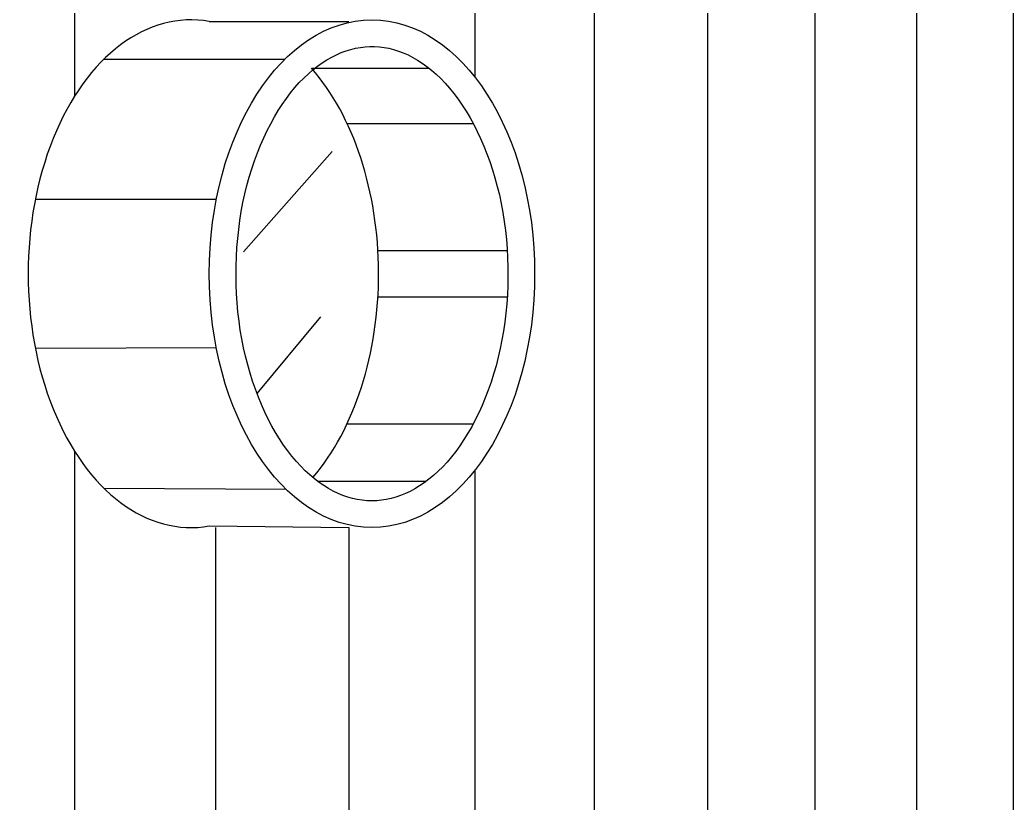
# Model space of a CAD drawing. Extents: x 115 to 1469, y 94 to 338.
# Drawn here: x 188.859 to 191.468, y 215.739 to 217.798 of the extents above; entities that cross this region are included whole.
import ezdxf

# ---------------------------------------------------------------- set-up
doc = ezdxf.new("R2010")
doc.units = 0
doc.layers.add('1', color=7, linetype='CONTINUOUS')

msp = doc.modelspace()

# ---------------------------------------------------------------- linework, layer by layer
at = {"layer": '1', "color": 253}
for p, q in [((189.0027, 219.417), (189.0027, 217.5977)), ((190.0541, 219.417), (190.0541, 217.648)), ((190.368, 219.417), (190.368, 215.417)), ((190.6656, 219.417), (190.6656, 215.417)), ((190.9476, 219.417), (190.9476, 215.417)), ((191.215, 219.417), (191.215, 215.417)), ((191.4685, 219.417), (191.4685, 215.417)), ((189.0795, 217.6947), (189.5554, 217.6947)), ((189.6253, 217.6708), (189.9342, 217.6708)), ((189.7184, 217.5259), (190.0498, 217.5259)), ((188.8995, 217.3267), (189.3753, 217.3265)), ((189.7995, 217.1919), (190.1393, 217.1919)), ((189.7995, 217.0701), (190.1393, 217.0701)), ((188.8995, 216.9348), (189.375, 216.9367)), ((189.7182, 216.7356), (190.0498, 216.7356)), ((189.0027, 216.6638), (189.0027, 215.417)), ((190.0541, 216.6135), (190.0541, 215.417)), ((189.6414, 216.5848), (189.9266, 216.5848)), ((189.0795, 216.5667), (189.5582, 216.564)), ((189.3565, 216.4676), (189.7227, 216.4633)), ((189.3727, 216.4633), (189.3727, 211.7088)), ((189.7227, 216.4633), (189.7227, 215.417))]:
    msp.add_line(p, q, dxfattribs=at)
at = {"layer": '1', "color": 21}
msp.add_line((189.3565, 217.7939), (189.7227, 217.7939), dxfattribs=at)
at = {"layer": '1', "color": 4}
for p, q in [((189.4463, 217.1883), (189.6796, 217.4521)), ((189.6485, 217.0177), (189.4818, 216.8158)), ((189.431, 216.7542), (189.4308, 216.754))]:
    msp.add_line(p, q, dxfattribs=at)
at = {"layer": '1', "color": 21}
for centre, start_param, end_param in [((189.3081, 217.1307), 3.027972, 6.396806), ((189.3739, 217.131), 6.921312, 8.796013)]:
    msp.add_ellipse(centre, major_axis=(0, -0.6675), ratio=0.640336, start_param=start_param, end_param=end_param, dxfattribs=at)
msp.add_ellipse((189.7839, 217.1307), major_axis=(0, -0.6675), ratio=0.640336, dxfattribs=at)
msp.add_open_spline([(189.7839, 216.5333), (189.8501, 216.5333), (189.9194, 216.5659), (190.0434, 216.7053), (190.0947, 216.8117), (190.147, 217.0556), (190.1479, 217.1921), (190.099, 217.438), (190.0491, 217.5464), (189.9265, 217.6907), (189.857, 217.7259), (189.7247, 217.7303), (189.6557, 217.7003), (189.5304, 217.5658), (189.4777, 217.4614), (189.4221, 217.2195), (189.4192, 217.0831), (189.4647, 216.8354), (189.5132, 216.7251), (189.6343, 216.5761), (189.704, 216.5382), (189.7748, 216.5334), (189.7794, 216.5333), (189.7839, 216.5333)], degree=3, knots=[0, 0, 0, 0, 0.623989, 0.623989, 1.247977, 1.247977, 1.871966, 1.871966, 2.495954, 2.495954, 3.119943, 3.119943, 3.743932, 3.743932, 4.36792, 4.36792, 4.991909, 4.991909, 5.615897, 5.615897, 6.239886, 6.239886, 6.283185, 6.283185, 6.283185, 6.283185], dxfattribs=at)

doc.saveas('drawing.dxf')
